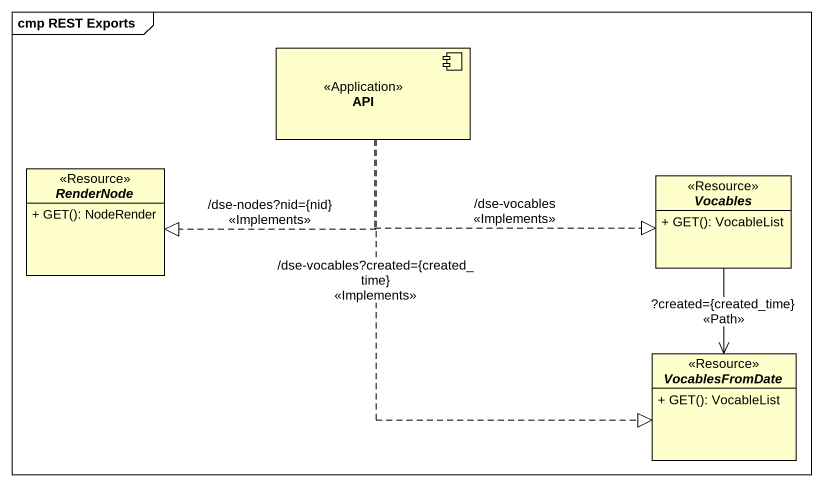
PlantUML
@startuml
mainframe cmp REST Exports
allowmixing
hide circle
hide empty members
skinparam classAttributeIconSize 0
component API <<Application>>
interface RenderNode <<Resource>> {
  + GET(): NodeRender
}
interface Vocables <<Resource>> {
  + GET(): VocableList
}
interface VocablesFromDate <<Resource>> {
  + GET(): VocableList
}
API .left.|> RenderNode : /dse-nodes?nid={nid}\n<<Implements>>
API .right.|> Vocables : /dse-vocables\n<<Implements>>
API ..|> VocablesFromDate : /dse-vocables?created={created_time}\n<<Implements>>
VocablesFromDate <-up- Vocables : ?created={created_time}\n<<Path>>
@enduml
